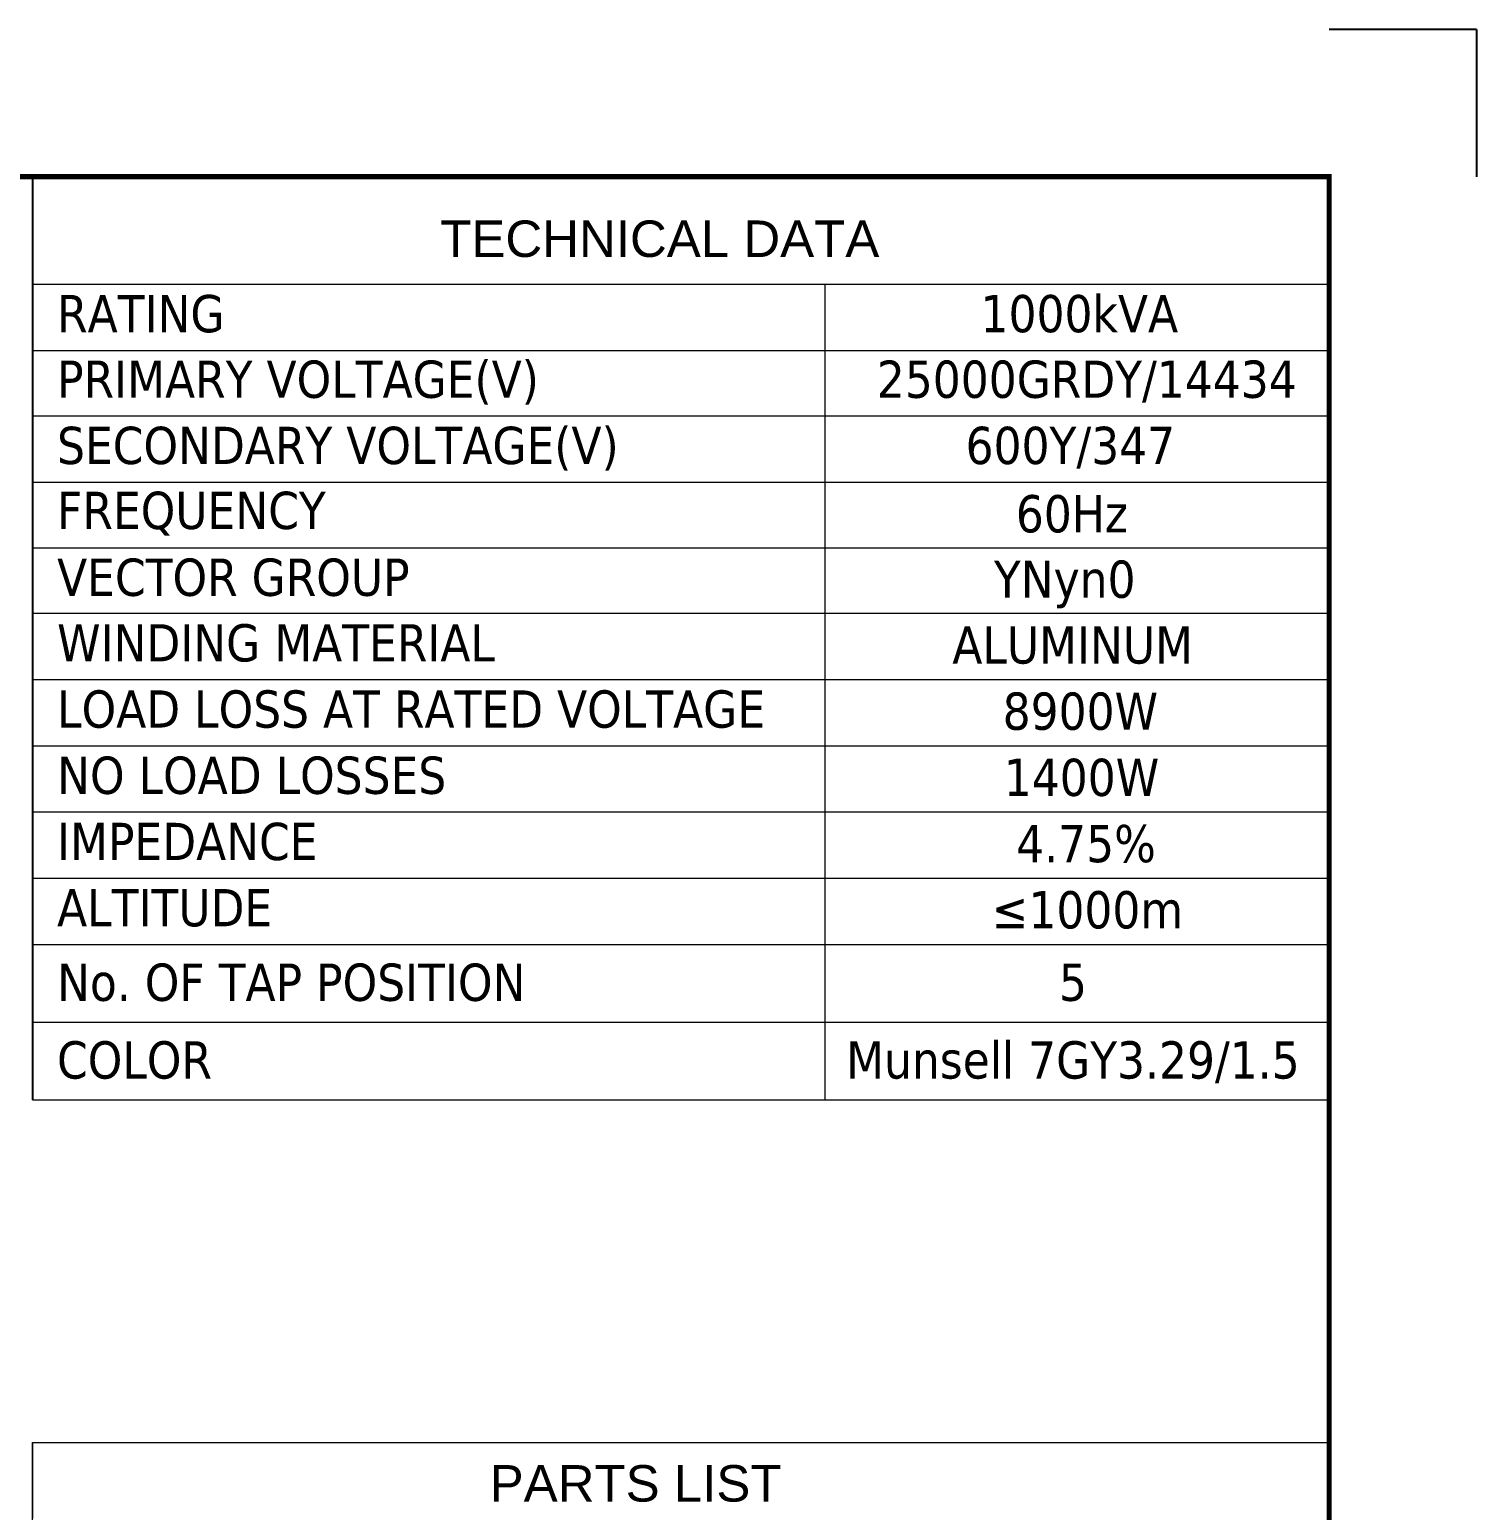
# Model space of a CAD drawing. Header units: millimetres. Extents: x 266108 to 276883, y -181835 to -175175.
# Drawn here: x 273321 to 275526, y -177433 to -175175 of the extents above; entities that cross this region are included whole.
import ezdxf

# ---------------------------------------------------------------- set-up
doc = ezdxf.new("R2010")
doc.units = ezdxf.units.MM
doc.header["$LTSCALE"] = 13
doc.layers.add('1', color=4, linetype='Continuous')
doc.layers.add('6文字层', color=3, linetype='Continuous')
doc.layers.add('paper', color=254, linetype='Continuous', plot=False)
doc.layers.add('铁心', color=3, linetype='Continuous', lineweight=0)
doc.styles.add('PDF Arial', font='arial.ttf')
doc.styles.add('Tahoma$001', font='tahoma.ttf', dxfattribs={"height": 2.159784})

msp = doc.modelspace()

# ---------------------------------------------------------------- linework, layer by layer
at = {"layer": '1', "const_width": 7.849}
msp.add_lwpolyline([(266690.813, -181588.349), (275302.013, -181588.349), (275302.013, -175399.049), (266690.813, -175399.049), (266690.813, -181588.349)], dxfattribs=at)
at = {"layer": '6文字层'}
for points in [[(273325.742, -175399.049), (275302.013, -175399.049)], [(273325.742, -175399.049), (273325.742, -176806.602)], [(275302.013, -175399.049), (275302.013, -176569.671)]]:
    msp.add_lwpolyline(points, dxfattribs=at)
at = {"layer": 'paper'}
for q in [(275302.013, -175174.799), (275526.263, -175399.049)]:
    msp.add_line((275526.263, -175174.799), q, dxfattribs=at)
at = {"layer": '铁心'}
for points in [[(273325.742, -175562.879), (275302.013, -175562.879)], [(274533.303, -175562.879), (274533.303, -176806.602)], [(273325.742, -175663.844), (275302.013, -175663.844)], [(273325.742, -175763.856), (275302.013, -175763.856)], [(273325.742, -175864.821), (275302.013, -175864.821)], [(273325.742, -175964.834), (275302.013, -175964.834)], [(273325.742, -176064.846), (275302.013, -176064.846)], [(273325.742, -176165.811), (275302.013, -176165.811)], [(273325.742, -176266.776), (275302.013, -176266.776)], [(273325.742, -176367.741), (275302.013, -176367.741)], [(273325.742, -176468.706), (275302.013, -176468.706)], [(273325.742, -176569.671), (275302.013, -176569.671)], [(273325.742, -176569.671), (275302.013, -176569.671)], [(275302.013, -176569.671), (275302.013, -176805.485)], [(273325.742, -176688.137), (275302.013, -176688.137)], [(273325.742, -176806.602), (275302.013, -176806.602)], [(273325.742, -180467.099), (273325.742, -177329.357)], [(273325.742, -177329.357), (275302.013, -177329.357), (275302.013, -177445.267)], [(273325.742, -177329.357), (273325.742, -177445.267), (273325.742, -177445.267)]]:
    msp.add_lwpolyline(points, dxfattribs=at)

# ---------------------------------------------------------------- texts
for s, height, style, p in [('TECHNICAL DATA', 55.63319, 'PDF Arial', (273947.039, -175521.489)), ('RATING', 56.8095, 'Tahoma$001', (273363.122, -175636.221)), ('1000kVA', 56.8095, 'Tahoma$001', (274770.622, -175636.221)), ('PRIMARY VOLTAGE(V)', 56.80946, 'Tahoma$001', (273363.122, -175736.234)), ('25000GRDY/14434', 56.80946, 'Tahoma$001', (274612.502, -175736.234)), ('SECONDARY VOLTAGE(V)', 56.80946, 'Tahoma$001', (273363.122, -175837.198)), ('600Y/347', 56.8095, 'Tahoma$001', (274747.788, -175837.198)), ('FREQUENCY', 56.8095, 'Tahoma$001', (273363.122, -175936.258)), ('60Hz', 56.8095, 'Tahoma$001', (274824.363, -175941.389)), ('VECTOR GROUP', 56.80946, 'Tahoma$001', (273363.122, -176038.176)), ('YNyn0', 56.8095, 'Tahoma$001', (274790.947, -176041.123)), ('WINDING MATERIAL', 56.80946, 'Tahoma$001', (273363.122, -176138.188)), (' ALUMINUM', 56.8095, 'Tahoma$001', (274706.227, -176141.411)), ('LOAD LOSS AT RATED VOLTAGE', 56.80946, 'Tahoma$001', (273363.122, -176239.153)), ('8900W', 56.8095, 'Tahoma$001', (274804.27, -176242.376)), ('NO LOAD LOSSES', 56.80946, 'Tahoma$001', (273363.122, -176340.118)), ('1400W', 56.8095, 'Tahoma$001', (274806.017, -176343.341)), ('IMPEDANCE', 56.8095, 'Tahoma$001', (273363.122, -176441.083)), ('4.75%%%', 56.8095, 'Tahoma$001', (274824.93, -176444.306)), ('ALTITUDE', 56.8095, 'Tahoma$001', (273363.122, -176542.048)), ('≤1000m', 56.8095, 'Tahoma$001', (274787.44, -176545.271)), ('No. OF TAP POSITION', 56.80946, 'Tahoma$001', (273363.038, -176655.726)), ('5', 56.809, 'Tahoma$001', (274890.199, -176655.726)), ('COLOR', 56.8095, 'Tahoma$001', (273363.038, -176774.192)), ('Munsell 7GY3.29/1.5', 56.80946, 'Tahoma$001', (274565.694, -176774.192)), ('PARTS LIST', 55.6332, 'PDF Arial', (274022.431, -177419.295))]:
    msp.add_text(s, height=height, dxfattribs=dict(at, style=style)).set_placement(p)

doc.saveas('drawing.dxf')
